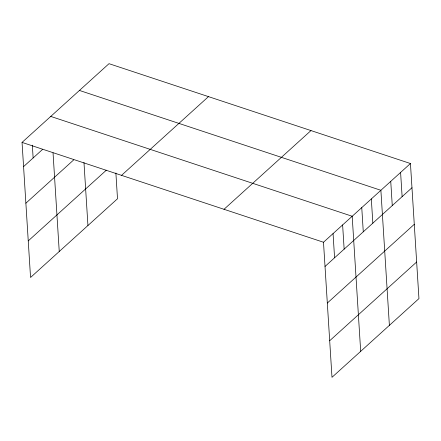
<?xml version="1.0" encoding="UTF-8"?>
<svg xmlns="http://www.w3.org/2000/svg" width="441" height="441" viewBox="0 0 441 441"><rect width="100%" height="100%" fill="white"/><g stroke="black" fill="none" stroke-linecap="round" stroke-linejoin="round"><path stroke-width="0.66" d="M115.884 173.004L117.504 198.753L30.55 277.477L22.05 142.404L109.01 63.68L410.45 163.523L418.95 298.596L331.99 377.32L323.496 242.247L410.45 163.523M23.571 166.61L42.705 149.29M25.876 203.196L73.702 159.896M28.246 240.891L106.336 170.198M121.529 175.353L208.483 96.629M224.017 209.299L310.977 130.575M325.017 266.452L411.977 187.728M327.321 303.039L414.275 224.315M329.692 340.733L416.646 262.009M79.441 90.444L380.886 190.292L389.386 325.364M50.748 116.424L352.188 216.266L360.688 351.345M22.05 142.404L323.496 242.247M400.599 172.448L402.12 196.653M390.743 181.367L392.264 205.572M371.322 198.952L372.843 223.157M361.758 207.606L363.279 231.817M342.624 224.927L344.145 249.132M333.06 233.587L334.581 257.792M83.972 162.481L87.941 225.516M53.036 152.823L59.243 251.497M32.336 145.172L33.136 157.95"/></g></svg>
